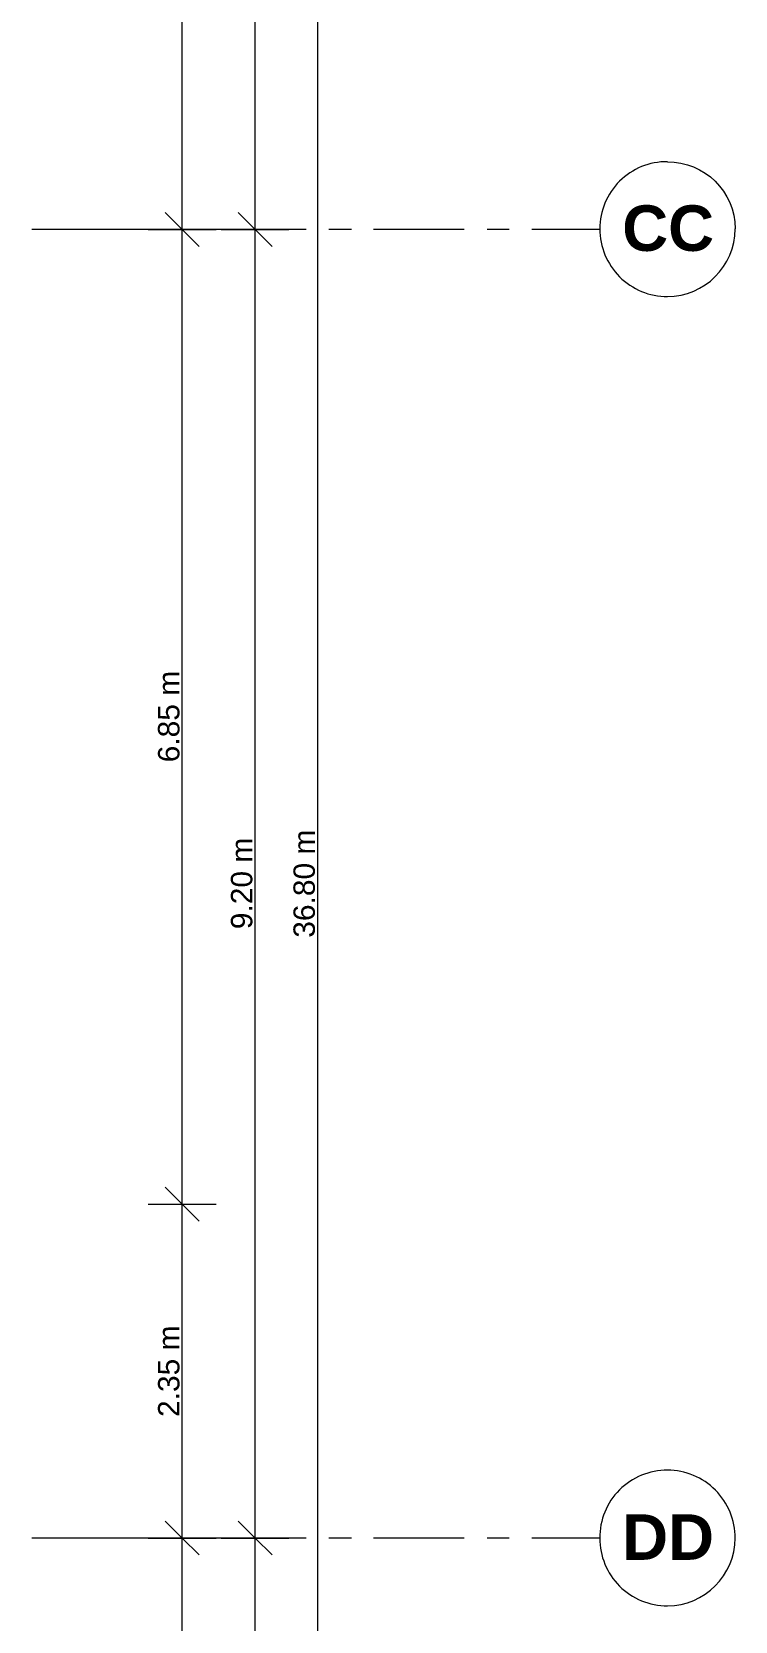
# Model space of a CAD drawing. Header units: metres. Extents: x 29 to 268, y -7 to 151.
# Drawn here: x 93.77 to 98.72, y 24.23 to 35.4 of the extents above; entities that cross this region are included whole.
import ezdxf

# ---------------------------------------------------------------- set-up
doc = ezdxf.new("R2010")
doc.units = ezdxf.units.M
doc.layers.add('HVAC - Ductos', color=5, linetype='Continuous', lineweight=50)
doc.layers.add('PDF2_Geometry', color=7, linetype='Continuous', true_color=0xaaaaaa)
doc.layers.add('PDF2_Text', color=7, linetype='Continuous')
doc.styles.add('PDF Helvetica', font='')
doc.styles.add('PDF Helvetica Bold', font='')
doc.styles.get('PDF Helvetica').set_extended_font_data('Helvetica')
doc.styles.get('PDF Helvetica Bold').set_extended_font_data('Helvetica', bold=True)

msp = doc.modelspace()

# ---------------------------------------------------------------- linework, layer by layer
at = {"layer": 'HVAC - Ductos', "color": 252, "lineweight": 0, "true_color": 0x939598}
for points in [[(94.826, 10.771), (94.826, 11.697), (94.826, 15.657), (94.826, 24.81), (94.826, 27.157), (94.826, 34.009), (94.826, 41.81), (94.826, 43.208), (94.826, 47.058), (94.826, 48.048)], [(95.34, 10.771), (95.34, 15.606), (95.34, 24.81), (95.34, 34.009), (95.34, 43.208), (95.34, 48.048)], [(95.78, 10.771), (95.78, 48.048)], [(94.708, 34.128), (94.826, 34.009), (94.946, 33.89)], [(95.22, 34.128), (95.34, 34.009), (95.459, 33.89)], [(94.588, 34.009), (94.826, 34.009), (95.065, 34.009)], [(95.102, 34.009), (95.34, 34.009), (95.578, 34.009)], [(94.708, 27.276), (94.826, 27.157), (94.946, 27.037)], [(94.588, 27.157), (94.826, 27.157), (95.065, 27.157)], [(94.708, 24.929), (94.826, 24.81), (94.946, 24.691)], [(95.22, 24.929), (95.34, 24.81), (95.459, 24.691)], [(94.588, 24.81), (94.826, 24.81), (95.065, 24.81)], [(95.102, 24.81), (95.34, 24.81), (95.578, 24.81)]]:
    msp.add_lwpolyline(points, dxfattribs=at)
at = {"layer": 'PDF2_Geometry', "lineweight": 0}
msp.add_lwpolyline([(98.241, 34.485, 0.416764), (97.765, 34.013, 0.414806), (98.241, 33.537, 0.410794), (98.718, 34.013)], format="xyb", dxfattribs=at)
for points in [[(95.225, 34.009), (93.768, 34.009)], [(95.698, 34.009), (95.225, 34.009)], [(96.018, 34.009), (95.858, 34.009)], [(96.811, 34.009), (96.174, 34.009)], [(97.128, 34.009), (96.972, 34.009)], [(97.765, 34.009), (97.288, 34.009)], [(95.225, 24.81), (93.768, 24.81)], [(95.698, 24.81), (95.225, 24.81)], [(96.018, 24.81), (95.858, 24.81)], [(96.811, 24.81), (96.174, 24.81)], [(97.128, 24.81), (96.972, 24.81)], [(97.765, 24.81), (97.288, 24.81)]]:
    msp.add_lwpolyline(points, dxfattribs=at)
msp.add_lwpolyline([(98.241, 25.287, 0.41841), (97.765, 24.81, 0.41483), (98.241, 24.333, 0.410819), (98.718, 24.81, 0.414407)], format="xyb", close=True, dxfattribs=at)
msp.add_open_spline([(98.241, 34.485), (98.502, 34.485), (98.718, 34.275), (98.718, 34.013)], degree=3, dxfattribs=at)

# ---------------------------------------------------------------- texts
at = {"layer": 'PDF2_Text', "color": 253, "lineweight": 0, "true_color": 0xaaaaaa, "char_height": 0.3202, "attachment_point": 4, "style": 'PDF Helvetica Bold'}
for s, insert in [('CC', (97.923, 34.016)), ('DD', (97.923, 24.817))]:
    msp.add_mtext(s, dxfattribs=dict(at, insert=insert))
at = {"layer": 'PDF2_Text', "color": 252, "lineweight": 0, "true_color": 0x939598, "char_height": 0.1506, "attachment_point": 4, "rotation": 90, "style": 'PDF Helvetica'}
for s, insert in [('6.85 m', (94.733, 30.263)), ('36.80 m', (95.686, 29.03)), ('9.20 m', (95.246, 29.09)), ('2.35 m', (94.733, 25.661))]:
    msp.add_mtext(s, dxfattribs=dict(at, insert=insert))

doc.saveas('drawing.dxf')
